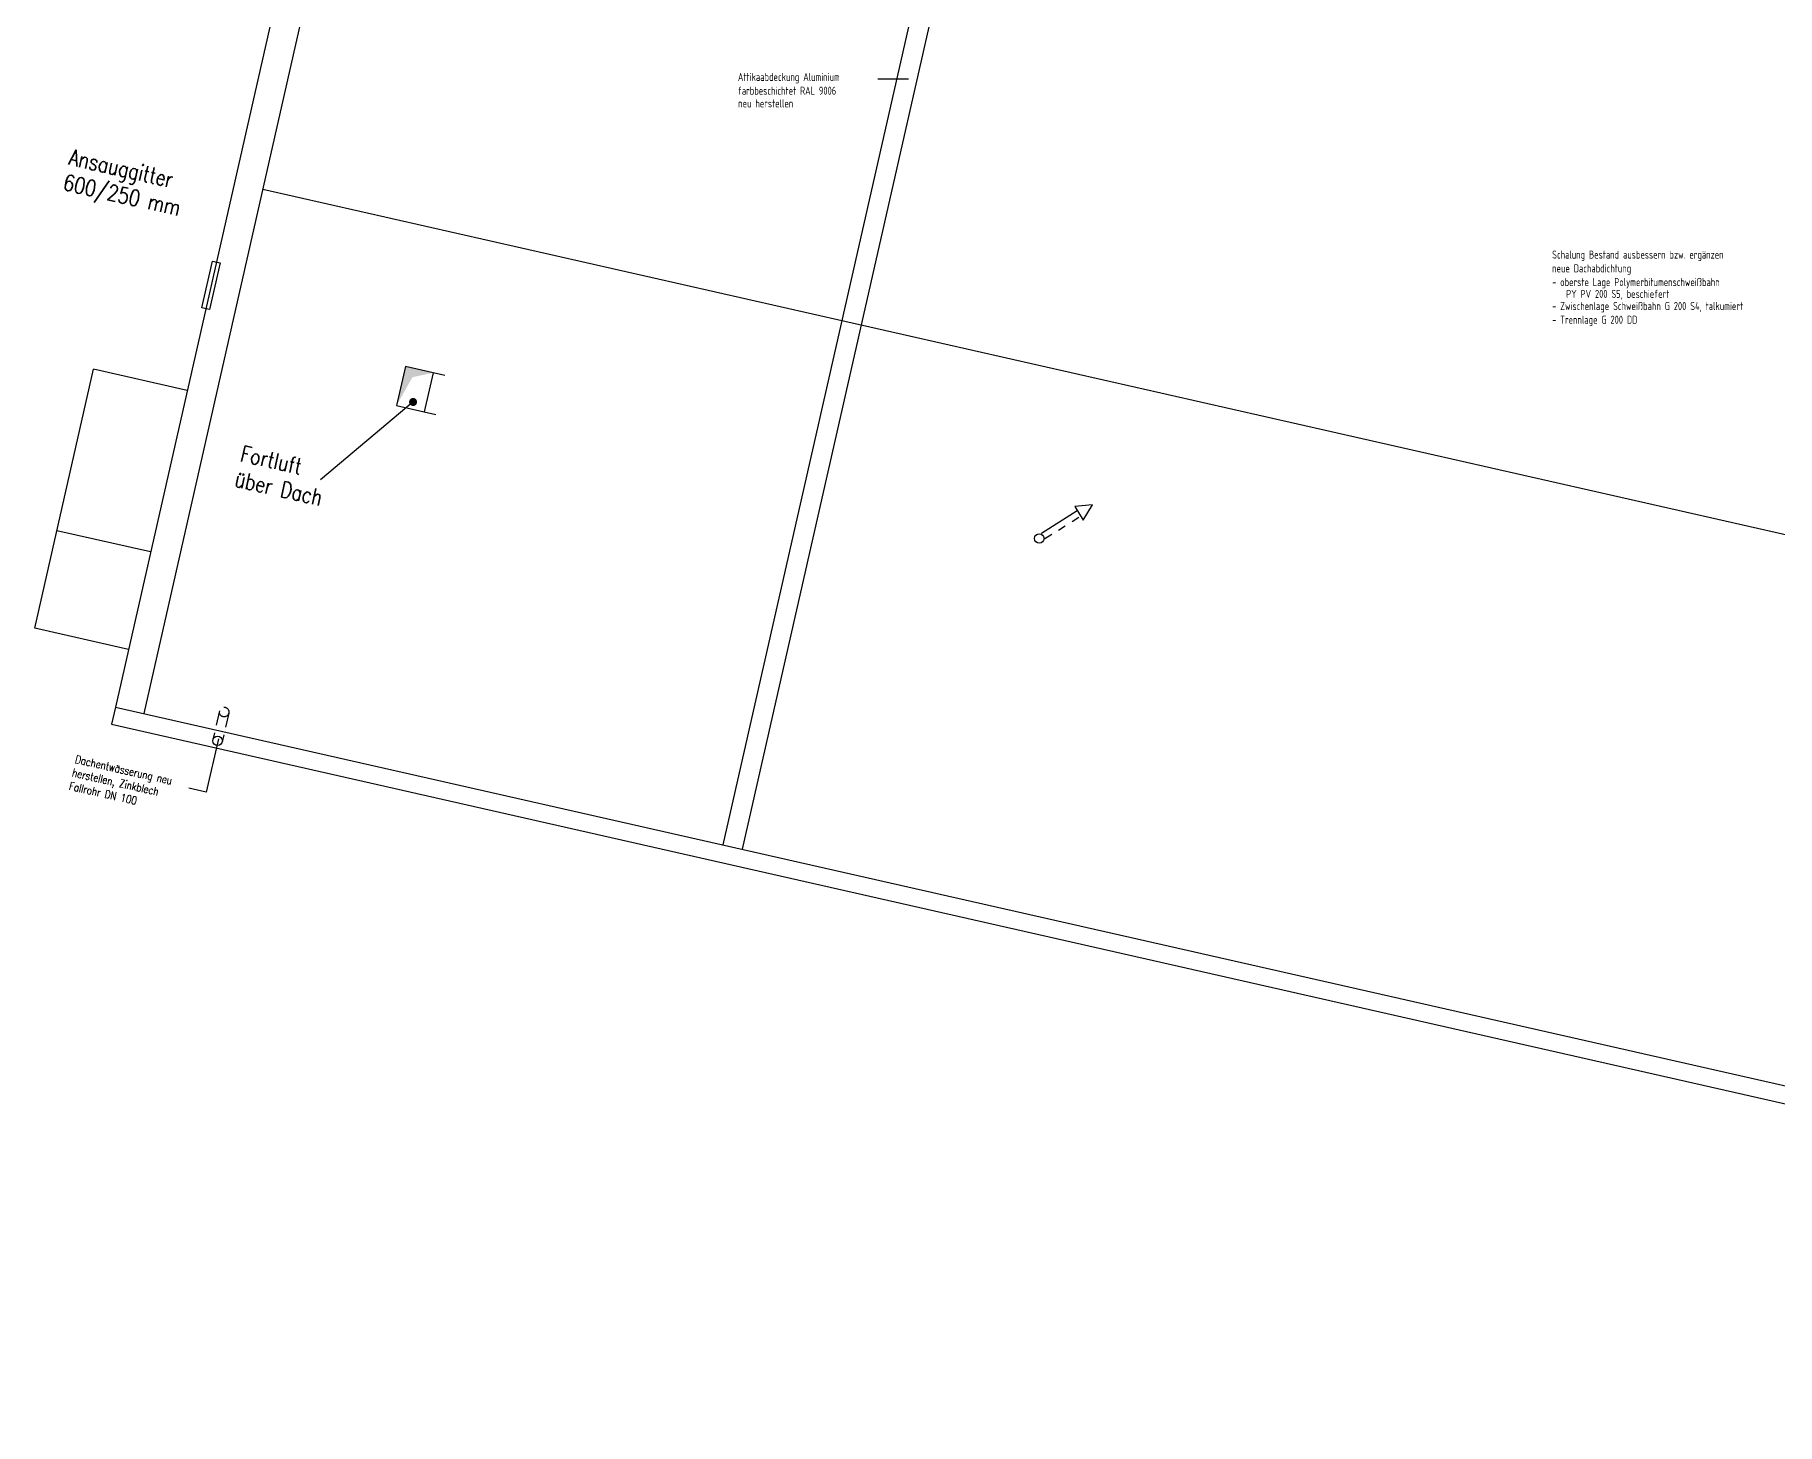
# Model space of a CAD drawing. Header units: metres. Extents: x -1139 to -992, y 249 to 309.
# Drawn here: x -1035.09 to -1013.31, y 249.83 to 267.2 of the extents above; entities that cross this region are included whole.
import ezdxf

# ---------------------------------------------------------------- set-up
doc = ezdxf.new("R2010")
doc.units = ezdxf.units.M
doc.header["$LTSCALE"] = 0.03
doc.linetypes.add('GESTRICHELT', pattern=[9, 6, -3])
doc.linetypes.add('VERDECKT2', pattern=[0.1875, 0.125, -0.0625])
doc.layers.get('0').update_dxf_attribs({"linetype": 'CONTINUOUS'})
for name, color, linetype in [('0L__AB', 50, 'CONTINUOUS'), ('0L__AU_D', 80, 'CONTINUOUS'), ('0L__G', 13, 'CONTINUOUS'), ('0L__TEXT', 251, 'CONTINUOUS'), ('0S__SW_D', 252, 'CONTINUOUS'), ('A_Dach', 10, 'CONTINUOUS'), ('A_text', 5, 'CONTINUOUS'), ('A_treppe', 3, 'CONTINUOUS'), ('A_wände', 4, 'CONTINUOUS'), ('CKMA0002', 2, 'CONTINUOUS')]:
    doc.layers.add(name, color=color, linetype=linetype)
doc.styles.add('ROMANS', font='romans.shx', dxfattribs={"width": 0.8})
doc.styles.add('S70', font='DIN.SHX', dxfattribs={"width": 0.8, "height": 0.1})
doc.styles.add('SIMPLEX', font='simplex.shx', dxfattribs={"width": 0.8, "height": 0.1})

# ---------------------------------------------------------------- blocks, each defined once
blk = doc.blocks.new('AB-PFEIL')
blk.add_lwpolyline([(-10.5, 0, 0, 0, 0), (-7.5, 0, 0, 0, 0), (-6.5, 2, 0, 0, 0), (-6, -2, 0, 0, 0), (-5, 0, 0, 0, 0), (-3, 0, 1.5, 0, 0), (0, 0, 0, 0, 0)], format="xyseb")
blk = doc.blocks.new('A$C5CA559A9')
at = {"layer": '0L__AB'}
for p, q in [((3.625, 4.256), (3.514, 3.769)), ((4.117, 4.145), (3.625, 4.256)), ((3.971, 4.178), (3.86, 3.69)), ((3.514, 3.769), (4.006, 3.657))]:
    blk.add_line(p, q, dxfattribs=at)
blk.add_solid([(3.514, 3.769), (3.713, 4.123), (3.625, 4.256), (3.971, 4.178)], dxfattribs=at)
at = {"layer": '0L__G'}
blk.add_lwpolyline([(1.213, 5.575), (1.311, 5.553), (1.178, 4.968), (1.081, 4.99)], close=True, dxfattribs=at)
at = {"layer": '0L__TEXT'}
blk.add_line((3.721, 3.813), (2.565, 2.84), dxfattribs=at)
at = {"layer": '0L__TEXT', "const_width": 0.05}
blk.add_lwpolyline([(3.696, 3.813, 1), (3.746, 3.813, 1)], format="xyb", close=True, dxfattribs=at)
at = {"layer": '0S__SW_D'}
blk.add_line((11.576, 2.173), (12.023, 2.455), dxfattribs=at)
at = {"layer": '0S__SW_D', "color": 253, "linetype": 'VERDECKT2'}
blk.add_line((11.619, 2.106), (12.065, 2.387), dxfattribs=at)
at = {"layer": '0S__SW_D'}
blk.add_lwpolyline([(11.991, 2.505), (12.097, 2.336), (12.213, 2.527)], close=True, dxfattribs=at)
blk.add_circle((11.547, 2.107), 0.06, dxfattribs=at)
at = {"layer": '0L__AU_D', "xscale": 0.09999999999999477, "yscale": 0.1000000000000014, "zscale": 0.1, "rotation": 347.2199488161432}
blk.add_blockref('AB-PFEIL', (0.933, 5.315), dxfattribs=at)
at = {"layer": '0L__TEXT', "style": 'ROMANS', "width": 0.8}
for s, p in [('Ansauggitter', (-0.595, 6.783)), ('600/250 mm', (-0.666, 6.467)), ('Fortluft', (1.55, 3.076)), ('über Dach', (1.479, 2.76))]:
    blk.add_text(s, height=0.2, rotation=347.2199, dxfattribs=at).set_placement(p)

msp = doc.modelspace()

# ---------------------------------------------------------------- linework, layer by layer
at = {"layer": 'A_Dach', "color": 3}
for p, q in [((-1031.10568, 271.9035), (-1034.0787, 258.79645)), ((-1030.74972, 271.82275), (-1033.72274, 258.71571)), ((-1023.51353, 270.1814), (-1026.48655, 257.07435)), ((-1023.26973, 270.1261), (-1026.24275, 257.01905)), ((-1032.23623, 265.26923), (-994.37794, 256.68196)), ((-1034.0787, 258.79645), (-995.50838, 250.04821))]:
    msp.add_line(p, q, dxfattribs=at)
at = {"layer": 'A_Dach', "color": 10}
for p, q in [((-1034.0787, 258.79645), (-1034.12736, 258.5819)), ((-1034.12736, 258.5819), (-995.55704, 249.83366))]:
    msp.add_line(p, q, dxfattribs=at)
at = {"layer": 'A_Dach', "linetype": 'GESTRICHELT'}
for p, q in [((-1032.77868, 258.7477), (-1032.86045, 258.38721)), ((-1032.66165, 258.72115), (-1032.74342, 258.36066))]:
    msp.add_line(p, q, dxfattribs=at)
msp.add_circle((-1032.72016, 258.73443), 0.06, dxfattribs=at)
at = {"layer": 'A_Dach'}
msp.add_circle((-1032.80193, 258.37394), 0.06, dxfattribs=at)
at = {"layer": 'A_text'}
for p, q in [((-1024.54961, 266.64798), (-1024.16674, 266.64798)), ((-1032.7918, 258.40075), (-1032.94287, 257.73463)), ((-1032.94287, 257.73463), (-1033.16142, 257.7842))]:
    msp.add_line(p, q, dxfattribs=at)
at = {"layer": 'A_treppe', "color": 10}
for p, q in [((-1035.08564, 259.78157), (-1034.35129, 263.0192)), ((-1033.181, 262.75376), (-1034.35129, 263.0192)), ((-1033.63889, 260.73517), (-1034.80914, 261.00061)), ((-1033.91539, 259.51614), (-1035.08564, 259.78157))]:
    msp.add_line(p, q, dxfattribs=at)
at = {"layer": 'A_wände', "linetype": 'Continuous'}
for p, q in [((-1031.10568, 271.9035), (-1034.0787, 258.79645)), ((-1034.0787, 258.79645), (-995.50838, 250.04821))]:
    msp.add_line(p, q, dxfattribs=at)

# ---------------------------------------------------------------- block references
at = {"layer": 'CKMA0002'}
msp.add_blockref('A$C5CA559A9', (-1034.0787, 258.79645), dxfattribs=at)

# ---------------------------------------------------------------- texts
at = {"layer": 'A_text', "style": 'S70', "width": 0.8}
for s, p in [('Attikaabdeckung Aluminium', (-1026.29792, 266.6219)), ('farbbeschichtet RAL 9006', (-1026.29792, 266.45047)), ('neu herstellen', (-1026.29418, 266.29126)), ('Schalung Bestand ausbessern bzw. ergänzen', (-1016.12038, 264.4015)), ('neue Dachabdichtung ', (-1016.12038, 264.23007)), ('- oberste Lage Polymerbitumenschweißbahn', (-1016.12038, 264.05864)), ('PY PV 200 S5, beschiefert', (-1015.94519, 263.91077)), ('- Zwischenlage Schweißbahn G 200 S4, talkumiert', (-1016.12038, 263.75901)), ('- Trennlage G 200 DD', (-1016.12038, 263.58779))]:
    msp.add_text(s, height=0.1, dxfattribs=at).set_placement(p)
at = {"layer": 'A_text', "style": 'SIMPLEX', "width": 0.8}
for s, p in [('Dachentwässerung neu', (-1034.58884, 258.09931)), ('Fallrohr DN 100', (-1034.66467, 257.76494)), ('herstellen, Zinkblech', (-1034.62675, 257.93212))]:
    msp.add_text(s, height=0.1, rotation=347.221754, dxfattribs=at).set_placement(p)

doc.saveas('drawing.dxf')
